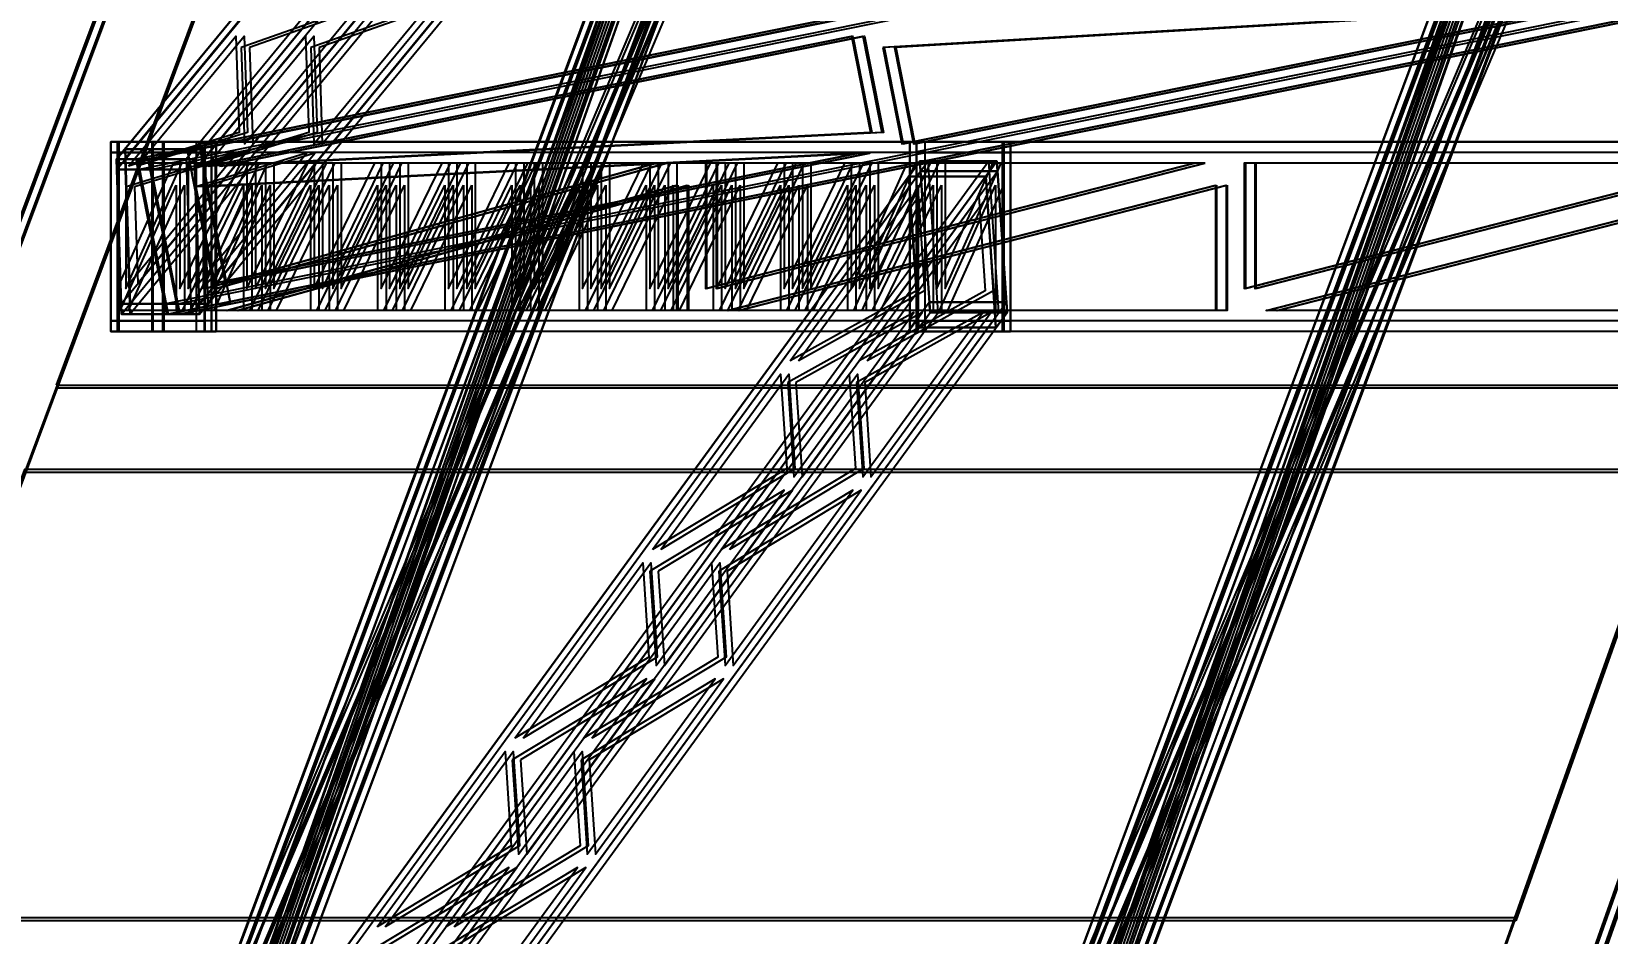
# Model space of a CAD drawing. Header units: millimetres. Extents: x -84906 to 117550, y -3000 to 338000.
# Drawn here: x -29502 to -26508, y 31032 to 32745 of the extents above; entities that cross this region are included whole.
import ezdxf

# ---------------------------------------------------------------- set-up
doc = ezdxf.new("R2010")
doc.units = ezdxf.units.MM
doc.layers.add('D-STR-DIM', color=7, linetype='Continuous', lineweight=13)
doc.layers.add('D-STR-STRC', color=7, linetype='Continuous', lineweight=25)
doc.styles.add('OpenSansCondensed-Light', font='OpenSansCondensed-Light.ttf')
doc.styles.add('TOWER_UNICODE', font='Arial Unicode.ttf')
doc.dimstyles.new('EZDXF', dxfattribs={"dimtxt": 0.25, "dimasz": 0.175, "dimexe": 0.375, "dimexo": 0.125, "dimgap": 0.1, "dimtad": 1, "dimlfac": 100, "dimzin": 12, "dimdsep": 46, "dimtxsty": 'OpenSansCondensed-Light', "dimblk": 'ARCHTICK', "dimcen": 2.5, "dimazin": 3, "dimtfac": 0.5, "dimtmove": 2, "dimatfit": 3})

# ---------------------------------------------------------------- blocks, each defined once
blk = doc.blocks.new('_ARCHTICK')
at = {"color": 0, "linetype": 'BYBLOCK', "const_width": 0.15}
blk.add_lwpolyline([(-0.5, -0.5), (0.5, 0.5)], dxfattribs=at)

msp = doc.modelspace()

# ---------------------------------------------------------------- linework, layer by layer
at = {"layer": 'D-STR-STRC'}
for points in [[(-31179.5, 27969.8), (-27590.5, 27969.8), (-23312.5, 40040.9), (-26661.6, 40040.9)], [(-31179.5, 27964.4), (-27590.5, 27964.4), (-23312.5, 40035.6), (-26661.6, 40035.6)], [(-27590.5, 27958.8), (-31179.5, 27958.8), (-26661.6, 40029.9), (-23312.5, 40029.9)], [(-31164.6, 27958.8), (-31164.6, 27958.8), (-26646.6, 40029.9), (-26646.6, 40029.9)], [(-27605.6, 27969.8), (-27605.6, 27969.8), (-23327.6, 40040.9), (-23327.6, 40040.9)], [(-29455, 32073.7), (-26324.6, 32073.7), (-24951.3, 35937), (-28013.2, 35937)], [(-29455, 32068.4), (-26324.6, 32068.4), (-24951.3, 35931.6), (-28013.2, 35931.6)], [(-29340.4, 32502.7), (-29330.7, 32208.5), (-26569.9, 35552.9), (-26579.6, 35847.1)], [(-29340.4, 32502.7), (-29330.7, 32208.5), (-26569.9, 35552.9), (-26579.6, 35847.1)], [(-29324.6, 32502.7), (-29315, 32208.5), (-26554.1, 35552.9), (-26563.8, 35847.1)], [(-29324.6, 32502.7), (-29315, 32208.5), (-26554.1, 35552.9), (-26563.8, 35847.1)], [(-29302.9, 32502.7), (-29245, 32208.5), (-12716.7, 35552.9), (-12774.6, 35847.1)], [(-29302.9, 32502.7), (-29245, 32208.5), (-12716.7, 35552.9), (-12774.6, 35847.1)], [(-29300.3, 32502.7), (-29242.4, 32208.5), (-12714.1, 35552.9), (-12772, 35847.1)], [(-29300.3, 32502.7), (-29242.4, 32208.5), (-12714.1, 35552.9), (-12772, 35847.1)], [(-29280.8, 32502.7), (-29222.9, 32208.5), (-12694.7, 35552.9), (-12752.6, 35847.1)], [(-29280.8, 32502.7), (-29222.9, 32208.5), (-12694.7, 35552.9), (-12752.6, 35847.1)], [(-29278.2, 32502.7), (-29220.3, 32208.5), (-12692, 35552.9), (-12749.9, 35847.1)], [(-29278.2, 32502.7), (-29220.3, 32208.5), (-12692, 35552.9), (-12749.9, 35847.1)], [(-29208.2, 32502.7), (-29198.6, 32208.5), (-26437.7, 35552.9), (-26447.4, 35847.1)], [(-29208.2, 32502.7), (-29198.6, 32208.5), (-26437.7, 35552.9), (-26447.4, 35847.1)], [(-29192.5, 32502.7), (-29182.8, 32208.5), (-26421.9, 35552.9), (-26431.6, 35847.1)], [(-29192.5, 32502.7), (-29182.8, 32208.5), (-26421.9, 35552.9), (-26431.6, 35847.1)], [(-29823.1, 28789.2), (-29313.4, 30456.7), (-27716.9, 34740.4)], [(-29823.1, 28789.2), (-27716.9, 34740.4), (-28287.8, 32876)], [(-29807.9, 28784.4), (-29298.2, 30451.9), (-27701.6, 34735.6)], [(-29807.9, 28784.4), (-27701.6, 34735.6), (-28272.6, 32871.2)], [(-28287.8, 32876), (-27716.9, 34740.4), (-29313.4, 30456.7)], [(-28272.6, 32871.2), (-27701.6, 34735.6), (-29298.2, 30451.9)], [(-26112.1, 34745.2), (-26683.1, 32880.8), (-28218.4, 28794)], [(-26112.1, 34745.2), (-28218.4, 28794), (-27708.7, 30461.5)], [(-26096.9, 34740.4), (-26667.8, 32876), (-28203.1, 28789.2)], [(-26096.9, 34740.4), (-28203.1, 28789.2), (-27693.4, 30456.7)], [(-27708.7, 30461.5), (-26683.1, 32880.8), (-26112.1, 34745.2)], [(-27693.4, 30456.7), (-26667.8, 32876), (-26096.9, 34740.4)], [(-28266.6, 32976.1), (-27833.7, 34389.6), (-29044.2, 31141.9)], [(-28251.4, 32971.3), (-27818.5, 34384.8), (-29028.9, 31137.1)], [(-27439.4, 31146.7), (-26661.9, 32980.9), (-26229, 34394.4)], [(-27424.2, 31141.9), (-26646.6, 32976.1), (-26213.7, 34389.6)], [(-29388.6, 29983.7), (-27862.3, 34296.4), (-28276.1, 32945.3)], [(-29373.4, 29978.9), (-27847, 34291.6), (-28260.8, 32940.5)], [(-26257.5, 34301.2), (-26671.3, 32950.1), (-27783.9, 29988.5)], [(-26242.3, 34296.4), (-26656.1, 32945.3), (-27768.6, 29983.7)], [(-30020.2, 31062), (-30020.2, 31062), (-28950.4, 33920.2), (-28950.4, 33920.2)], [(-26682.3, 31062), (-29830.6, 31062), (-28763.9, 33920.2), (-25666.3, 33920.2)], [(-30005.2, 31056.4), (-30005.2, 31056.4), (-28935.4, 33914.6), (-28935.4, 33914.6)], [(-26682.3, 31056.4), (-29830.6, 31056.4), (-28763.9, 33914.6), (-25666.3, 33914.6)], [(-29680.4, 29225.3), (-29324, 30391.1), (-28207.9, 33386)], [(-29665.2, 29220.5), (-29308.8, 30386.3), (-28192.6, 33381.2)], [(-26603.1, 33390.8), (-28075.7, 29230.1), (-27719.3, 30395.9)], [(-26587.9, 33386), (-28060.4, 29225.3), (-27704, 30391.1)], [(-28287.8, 32876), (-29313.4, 30456.7), (-29823.1, 28789.2)], [(-28272.6, 32871.2), (-29298.2, 30451.9), (-29807.9, 28784.4)], [(-27708.7, 30461.5), (-28218.4, 28794), (-26683.1, 32880.8)], [(-27693.4, 30456.7), (-28203.1, 28789.2), (-26667.8, 32876)], [(-29103.5, 32715.2), (-29097.5, 32531.8), (-28881.7, 32793.2)], [(-29103.5, 32715.2), (-29097.5, 32531.8), (-28881.7, 32793.2)], [(-29087.8, 32715.2), (-29081.7, 32531.8), (-28865.9, 32793.2)], [(-29087.8, 32715.2), (-29081.7, 32531.8), (-28865.9, 32793.2)], [(-28971.4, 32715.2), (-28965.3, 32531.8), (-28749.5, 32793.2)], [(-28971.4, 32715.2), (-28965.3, 32531.8), (-28749.5, 32793.2)], [(-28955.6, 32715.2), (-28949.6, 32531.8), (-28733.7, 32793.2)], [(-28955.6, 32715.2), (-28949.6, 32531.8), (-28733.7, 32793.2)], [(-27884.9, 32715.2), (-27848.8, 32531.8), (-26556.5, 32793.2)], [(-27884.9, 32715.2), (-27848.8, 32531.8), (-26556.5, 32793.2)], [(-27882.2, 32715.2), (-27846.1, 32531.8), (-26553.9, 32793.2)], [(-27882.2, 32715.2), (-27846.1, 32531.8), (-26553.9, 32793.2)], [(-27862.8, 32715.2), (-27826.7, 32531.8), (-26534.4, 32793.2)], [(-27862.8, 32715.2), (-27826.7, 32531.8), (-26534.4, 32793.2)], [(-27860.1, 32715.2), (-27824, 32531.8), (-26531.8, 32793.2)], [(-27860.1, 32715.2), (-27824, 32531.8), (-26531.8, 32793.2)], [(-29317.6, 32489.5), (-29113.5, 32736.7), (-29107.5, 32553.4)], [(-29317.6, 32489.5), (-29113.5, 32736.7), (-29107.5, 32553.4)], [(-29301.8, 32489.5), (-29097.7, 32736.7), (-29091.7, 32553.4)], [(-29301.8, 32489.5), (-29097.7, 32736.7), (-29091.7, 32553.4)], [(-29185.5, 32489.5), (-28981.3, 32736.7), (-28975.3, 32553.4)], [(-29185.5, 32489.5), (-28981.3, 32736.7), (-28975.3, 32553.4)], [(-29169.7, 32489.5), (-28965.5, 32736.7), (-28959.5, 32553.4)], [(-29169.7, 32489.5), (-28965.5, 32736.7), (-28959.5, 32553.4)], [(-29166.5, 32489.5), (-27944.4, 32736.7), (-27908.3, 32553.4)], [(-29166.5, 32489.5), (-27944.4, 32736.7), (-27908.3, 32553.4)], [(-29163.9, 32489.5), (-27941.8, 32736.7), (-27905.7, 32553.4)], [(-29163.9, 32489.5), (-27941.8, 32736.7), (-27905.7, 32553.4)], [(-29144.5, 32489.5), (-27922.4, 32736.7), (-27886.3, 32553.4)], [(-29144.5, 32489.5), (-27922.4, 32736.7), (-27886.3, 32553.4)], [(-29141.8, 32489.5), (-27919.7, 32736.7), (-27883.6, 32553.4)], [(-29141.8, 32489.5), (-27919.7, 32736.7), (-27883.6, 32553.4)], [(-29350.9, 32535.6), (-29172.3, 32535.6), (-29172.3, 32515.6), (-29350.9, 32515.6)], [(-27820.8, 32535.6), (-27820.8, 32175.6), (-29350.9, 32175.6), (-29350.9, 32535.6)], [(-29350.9, 32535.6), (-29172.3, 32535.6), (-29172.3, 32175.6), (-29350.9, 32175.6)], [(-29172.3, 32535.6), (-29350.9, 32535.6), (-29350.9, 32515.6), (-29172.3, 32515.6)], [(-27820.8, 32535.6), (-27820.8, 32175.6), (-29350.9, 32175.6), (-29350.9, 32535.6)], [(-29172.3, 32535.6), (-29350.9, 32535.6), (-29350.9, 32175.6), (-29172.3, 32175.6)], [(-29338.5, 32535.6), (-29159.9, 32535.6), (-29159.9, 32175.6), (-29338.5, 32175.6)], [(-29159.9, 32535.6), (-29338.5, 32535.6), (-29338.5, 32175.6), (-29159.9, 32175.6)], [(-27804.9, 32535.6), (-27804.9, 32175.6), (-29335, 32175.6), (-29335, 32535.6)], [(-27804.9, 32535.6), (-27804.9, 32175.6), (-29335, 32175.6), (-29335, 32535.6)], [(-29176.3, 32522.2), (-29324.2, 32522.2), (-29314.6, 32228), (-29166.6, 32228)], [(-29324.2, 32522.2), (-29176.3, 32522.2), (-29166.6, 32228), (-29314.6, 32228)], [(-29321.9, 32450.6), (-29315.9, 32267.3), (-29111.7, 32514.5)], [(-29321.9, 32450.6), (-29315.9, 32267.3), (-29111.7, 32514.5)], [(-29306.1, 32450.6), (-29300.1, 32267.3), (-29095.9, 32514.5)], [(-29306.1, 32450.6), (-29300.1, 32267.3), (-29095.9, 32514.5)], [(-29250.5, 32535.6), (-29272.7, 32535.6), (-29272.7, 32515.6), (-29250.5, 32515.6)], [(-16988.9, 32535.6), (-16988.9, 32175.6), (-29272.7, 32175.6), (-29272.7, 32535.6)], [(-29250.5, 32535.6), (-29272.7, 32535.6), (-29272.7, 32175.6), (-29250.5, 32175.6)], [(-29272.7, 32535.6), (-29250.5, 32535.6), (-29250.5, 32515.6), (-29272.7, 32515.6)], [(-16988.9, 32535.6), (-16988.9, 32175.6), (-29272.7, 32175.6), (-29272.7, 32535.6)], [(-29272.7, 32535.6), (-29250.5, 32535.6), (-29250.5, 32175.6), (-29272.7, 32175.6)], [(-16986.9, 32535.6), (-16986.9, 32175.6), (-29270.7, 32175.6), (-29270.7, 32535.6)], [(-16986.9, 32535.6), (-16986.9, 32175.6), (-29270.7, 32175.6), (-29270.7, 32535.6)], [(-16968.6, 32535.6), (-16968.6, 32175.6), (-29252.4, 32175.6), (-29252.4, 32535.6)], [(-16968.6, 32535.6), (-16968.6, 32175.6), (-29252.4, 32175.6), (-29252.4, 32535.6)], [(-16966.7, 32535.6), (-16966.7, 32175.6), (-29250.5, 32175.6), (-29250.5, 32535.6)], [(-16966.7, 32535.6), (-16966.7, 32175.6), (-29250.5, 32175.6), (-29250.5, 32535.6)], [(-29206.2, 32522.2), (-29181.5, 32522.2), (-29123.6, 32228), (-29148.3, 32228)], [(-29181.5, 32522.2), (-29206.2, 32522.2), (-29148.3, 32228), (-29123.6, 32228)], [(-29192.1, 32450.6), (-29156, 32267.3), (-27933.9, 32514.5)], [(-29192.1, 32450.6), (-29156, 32267.3), (-27933.9, 32514.5)], [(-29189.7, 32450.6), (-29183.7, 32267.3), (-28979.6, 32514.5)], [(-29189.7, 32450.6), (-29183.7, 32267.3), (-28979.6, 32514.5)], [(-29189.5, 32450.6), (-29153.4, 32267.3), (-27931.2, 32514.5)], [(-29189.5, 32450.6), (-29153.4, 32267.3), (-27931.2, 32514.5)], [(-27658.1, 32535.6), (-27658.1, 32175.6), (-29188.2, 32175.6), (-29188.2, 32535.6)], [(-27658.1, 32535.6), (-27658.1, 32175.6), (-29188.2, 32175.6), (-29188.2, 32535.6)], [(-29173.9, 32450.6), (-29167.9, 32267.3), (-28963.8, 32514.5)], [(-29173.9, 32450.6), (-29167.9, 32267.3), (-28963.8, 32514.5)], [(-29151.2, 32535.6), (-29173.5, 32535.6), (-29173.5, 32175.6), (-29151.2, 32175.6)], [(-29173.5, 32535.6), (-29151.2, 32535.6), (-29151.2, 32175.6), (-29173.5, 32175.6)], [(-27642.2, 32535.6), (-27642.2, 32175.6), (-29172.3, 32175.6), (-29172.3, 32535.6)], [(-27642.2, 32535.6), (-27642.2, 32175.6), (-29172.3, 32175.6), (-29172.3, 32535.6)], [(-29170, 32450.6), (-29133.9, 32267.3), (-27911.8, 32514.5)], [(-29170, 32450.6), (-29133.9, 32267.3), (-27911.8, 32514.5)], [(-29167.4, 32450.6), (-29131.3, 32267.3), (-27909.2, 32514.5)], [(-29167.4, 32450.6), (-29131.3, 32267.3), (-27909.2, 32514.5)], [(-27833.2, 32535.6), (-27654.6, 32535.6), (-27654.6, 32175.6), (-27833.2, 32175.6)], [(-27654.6, 32535.6), (-27833.2, 32535.6), (-27833.2, 32175.6), (-27654.6, 32175.6)], [(-27820.8, 32535.6), (-27642.2, 32535.6), (-27642.2, 32515.6), (-27820.8, 32515.6)], [(-27820.8, 32535.6), (-27642.2, 32535.6), (-27642.2, 32175.6), (-27820.8, 32175.6)], [(-27642.2, 32535.6), (-27820.8, 32535.6), (-27820.8, 32515.6), (-27642.2, 32515.6)], [(-27642.2, 32535.6), (-27820.8, 32535.6), (-27820.8, 32175.6), (-27642.2, 32175.6)], [(-30954, 28199.2), (-30934.8, 27912), (-27795.1, 32212), (-27814.2, 32499.2)], [(-30954, 28199.2), (-30934.8, 27912), (-27795.1, 32212), (-27814.2, 32499.2)], [(-30938.3, 28199.2), (-30919.2, 27912), (-27779.5, 32212), (-27798.6, 32499.2)], [(-30938.3, 28199.2), (-30919.2, 27912), (-27779.5, 32212), (-27798.6, 32499.2)], [(-30823.2, 28199.2), (-30804.1, 27912), (-27664.4, 32212), (-27683.5, 32499.2)], [(-30823.2, 28199.2), (-30804.1, 27912), (-27664.4, 32212), (-27683.5, 32499.2)], [(-30807.6, 28199.2), (-30788.5, 27912), (-27648.8, 32212), (-27667.9, 32499.2)], [(-30807.6, 28199.2), (-30788.5, 27912), (-27648.8, 32212), (-27667.9, 32499.2)], [(-29192.5, 32502.7), (-29340.4, 32502.7), (-29339.8, 32483), (-29191.8, 32483)], [(-29192.5, 32502.7), (-29340.4, 32502.7), (-29330.7, 32208.5), (-29182.8, 32208.5)], [(-29340.4, 32502.7), (-29192.5, 32502.7), (-29191.8, 32483), (-29339.8, 32483)], [(-29340.4, 32502.7), (-29192.5, 32502.7), (-29182.8, 32208.5), (-29330.7, 32208.5)], [(-29232, 32495.6), (-29338.5, 32495.6), (-29338.5, 32257.6)], [(-29232, 32495.6), (-29338.5, 32495.6), (-29338.5, 32257.6)], [(-29216.1, 32495.6), (-29322.7, 32495.6), (-29322.7, 32257.6)], [(-29216.1, 32495.6), (-29322.7, 32495.6), (-29322.7, 32257.6)], [(-29302.9, 32502.7), (-29278.2, 32502.7), (-29274.3, 32483), (-29299, 32483)], [(-29302.9, 32502.7), (-29278.2, 32502.7), (-29220.3, 32208.5), (-29245, 32208.5)], [(-29278.2, 32502.7), (-29302.9, 32502.7), (-29299, 32483), (-29274.3, 32483)], [(-29278.2, 32502.7), (-29302.9, 32502.7), (-29245, 32208.5), (-29220.3, 32208.5)], [(-29104.5, 32495.6), (-29220, 32495.6), (-29220, 32257.6)], [(-29104.5, 32495.6), (-29220, 32495.6), (-29220, 32257.6)], [(-29088.6, 32495.6), (-29204.1, 32495.6), (-29204.1, 32257.6)], [(-29088.6, 32495.6), (-29204.1, 32495.6), (-29204.1, 32257.6)], [(-29069.2, 32495.6), (-29175.8, 32495.6), (-29175.8, 32257.6)], [(-29069.2, 32495.6), (-29175.8, 32495.6), (-29175.8, 32257.6)], [(-28318, 32495.6), (-29173.5, 32495.6), (-29173.5, 32257.6)], [(-28318, 32495.6), (-29173.5, 32495.6), (-29173.5, 32257.6)], [(-28316.1, 32495.6), (-29171.5, 32495.6), (-29171.5, 32257.6)], [(-28316.1, 32495.6), (-29171.5, 32495.6), (-29171.5, 32257.6)], [(-29053.4, 32495.6), (-29159.9, 32495.6), (-29159.9, 32257.6)], [(-29053.4, 32495.6), (-29159.9, 32495.6), (-29159.9, 32257.6)], [(-28297.8, 32495.6), (-29153.2, 32495.6), (-29153.2, 32257.6)], [(-28297.8, 32495.6), (-29153.2, 32495.6), (-29153.2, 32257.6)], [(-28295.8, 32495.6), (-29151.2, 32495.6), (-29151.2, 32257.6)], [(-28295.8, 32495.6), (-29151.2, 32495.6), (-29151.2, 32257.6)], [(-28977, 32495.6), (-29092.5, 32495.6), (-29092.5, 32257.6)], [(-28977, 32495.6), (-29092.5, 32495.6), (-29092.5, 32257.6)], [(-28961.1, 32495.6), (-29076.6, 32495.6), (-29076.6, 32257.6)], [(-28961.1, 32495.6), (-29076.6, 32495.6), (-29076.6, 32257.6)], [(-28941.7, 32495.6), (-29057.3, 32495.6), (-29057.3, 32257.6)], [(-28941.7, 32495.6), (-29057.3, 32495.6), (-29057.3, 32257.6)], [(-28925.9, 32495.6), (-29041.4, 32495.6), (-29041.4, 32257.6)], [(-28925.9, 32495.6), (-29041.4, 32495.6), (-29041.4, 32257.6)], [(-28849.5, 32495.6), (-28965, 32495.6), (-28965, 32257.6)], [(-28849.5, 32495.6), (-28965, 32495.6), (-28965, 32257.6)], [(-28833.6, 32495.6), (-28949.1, 32495.6), (-28949.1, 32257.6)], [(-28833.6, 32495.6), (-28949.1, 32495.6), (-28949.1, 32257.6)], [(-28814.2, 32495.6), (-28929.7, 32495.6), (-28929.7, 32257.6)], [(-28814.2, 32495.6), (-28929.7, 32495.6), (-28929.7, 32257.6)], [(-28798.4, 32495.6), (-28913.9, 32495.6), (-28913.9, 32257.6)], [(-28798.4, 32495.6), (-28913.9, 32495.6), (-28913.9, 32257.6)], [(-28722, 32495.6), (-28837.5, 32495.6), (-28837.5, 32257.6)], [(-28722, 32495.6), (-28837.5, 32495.6), (-28837.5, 32257.6)], [(-28706.1, 32495.6), (-28821.6, 32495.6), (-28821.6, 32257.6)], [(-28706.1, 32495.6), (-28821.6, 32495.6), (-28821.6, 32257.6)], [(-28686.7, 32495.6), (-28802.2, 32495.6), (-28802.2, 32257.6)], [(-28686.7, 32495.6), (-28802.2, 32495.6), (-28802.2, 32257.6)], [(-28670.8, 32495.6), (-28786.4, 32495.6), (-28786.4, 32257.6)], [(-28670.8, 32495.6), (-28786.4, 32495.6), (-28786.4, 32257.6)], [(-28594.5, 32495.6), (-28710, 32495.6), (-28710, 32257.6)], [(-28594.5, 32495.6), (-28710, 32495.6), (-28710, 32257.6)], [(-28578.6, 32495.6), (-28694.1, 32495.6), (-28694.1, 32257.6)], [(-28578.6, 32495.6), (-28694.1, 32495.6), (-28694.1, 32257.6)], [(-28559.2, 32495.6), (-28674.7, 32495.6), (-28674.7, 32257.6)], [(-28559.2, 32495.6), (-28674.7, 32495.6), (-28674.7, 32257.6)], [(-28543.3, 32495.6), (-28658.9, 32495.6), (-28658.9, 32257.6)], [(-28543.3, 32495.6), (-28658.9, 32495.6), (-28658.9, 32257.6)], [(-28466.9, 32495.6), (-28582.5, 32495.6), (-28582.5, 32257.6)], [(-28466.9, 32495.6), (-28582.5, 32495.6), (-28582.5, 32257.6)], [(-28451.1, 32495.6), (-28566.6, 32495.6), (-28566.6, 32257.6)], [(-28451.1, 32495.6), (-28566.6, 32495.6), (-28566.6, 32257.6)], [(-28431.7, 32495.6), (-28547.2, 32495.6), (-28547.2, 32257.6)], [(-28431.7, 32495.6), (-28547.2, 32495.6), (-28547.2, 32257.6)], [(-28415.8, 32495.6), (-28531.4, 32495.6), (-28531.4, 32257.6)], [(-28415.8, 32495.6), (-28531.4, 32495.6), (-28531.4, 32257.6)], [(-28339.4, 32495.6), (-28455, 32495.6), (-28455, 32257.6)], [(-28339.4, 32495.6), (-28455, 32495.6), (-28455, 32257.6)], [(-28323.6, 32495.6), (-28439.1, 32495.6), (-28439.1, 32257.6)], [(-28323.6, 32495.6), (-28439.1, 32495.6), (-28439.1, 32257.6)], [(-28304.2, 32495.6), (-28419.7, 32495.6), (-28419.7, 32257.6)], [(-28304.2, 32495.6), (-28419.7, 32495.6), (-28419.7, 32257.6)], [(-28288.3, 32495.6), (-28403.8, 32495.6), (-28403.8, 32257.6)], [(-28288.3, 32495.6), (-28403.8, 32495.6), (-28403.8, 32257.6)], [(-28211.9, 32495.6), (-28327.4, 32495.6), (-28327.4, 32257.6)], [(-28211.9, 32495.6), (-28327.4, 32495.6), (-28327.4, 32257.6)], [(-28196.1, 32495.6), (-28311.6, 32495.6), (-28311.6, 32257.6)], [(-28196.1, 32495.6), (-28311.6, 32495.6), (-28311.6, 32257.6)], [(-28176.7, 32495.6), (-28292.2, 32495.6), (-28292.2, 32257.6)], [(-28176.7, 32495.6), (-28292.2, 32495.6), (-28292.2, 32257.6)], [(-28160.8, 32495.6), (-28276.3, 32495.6), (-28276.3, 32257.6)], [(-28160.8, 32495.6), (-28276.3, 32495.6), (-28276.3, 32257.6)], [(-27294.4, 32495.6), (-28221.8, 32495.6), (-28221.8, 32257.6)], [(-27294.4, 32495.6), (-28221.8, 32495.6), (-28221.8, 32257.6)], [(-27292.4, 32495.6), (-28219.8, 32495.6), (-28219.8, 32257.6)], [(-27292.4, 32495.6), (-28219.8, 32495.6), (-28219.8, 32257.6)], [(-27274.1, 32495.6), (-28201.5, 32495.6), (-28201.5, 32257.6)], [(-27274.1, 32495.6), (-28201.5, 32495.6), (-28201.5, 32257.6)], [(-28084.4, 32495.6), (-28199.9, 32495.6), (-28199.9, 32257.6)], [(-28084.4, 32495.6), (-28199.9, 32495.6), (-28199.9, 32257.6)], [(-27272.1, 32495.6), (-28199.5, 32495.6), (-28199.5, 32257.6)], [(-27272.1, 32495.6), (-28199.5, 32495.6), (-28199.5, 32257.6)], [(-28068.5, 32495.6), (-28184.1, 32495.6), (-28184.1, 32257.6)], [(-28068.5, 32495.6), (-28184.1, 32495.6), (-28184.1, 32257.6)], [(-28049.2, 32495.6), (-28164.7, 32495.6), (-28164.7, 32257.6)], [(-28049.2, 32495.6), (-28164.7, 32495.6), (-28164.7, 32257.6)], [(-28033.3, 32495.6), (-28148.8, 32495.6), (-28148.8, 32257.6)], [(-28033.3, 32495.6), (-28148.8, 32495.6), (-28148.8, 32257.6)], [(-27956.9, 32495.6), (-28072.4, 32495.6), (-28072.4, 32257.6)], [(-27956.9, 32495.6), (-28072.4, 32495.6), (-28072.4, 32257.6)], [(-27941, 32495.6), (-28056.6, 32495.6), (-28056.6, 32257.6)], [(-27941, 32495.6), (-28056.6, 32495.6), (-28056.6, 32257.6)], [(-27921.7, 32495.6), (-28037.2, 32495.6), (-28037.2, 32257.6)], [(-27921.7, 32495.6), (-28037.2, 32495.6), (-28037.2, 32257.6)], [(-27905.8, 32495.6), (-28021.3, 32495.6), (-28021.3, 32257.6)], [(-27905.8, 32495.6), (-28021.3, 32495.6), (-28021.3, 32257.6)], [(-27838.4, 32495.6), (-27944.9, 32495.6), (-27944.9, 32257.6)], [(-27838.4, 32495.6), (-27944.9, 32495.6), (-27944.9, 32257.6)], [(-27822.5, 32495.6), (-27929.1, 32495.6), (-27929.1, 32257.6)], [(-27822.5, 32495.6), (-27929.1, 32495.6), (-27929.1, 32257.6)], [(-27794.2, 32495.6), (-27909.7, 32495.6), (-27909.7, 32257.6)], [(-27794.2, 32495.6), (-27909.7, 32495.6), (-27909.7, 32257.6)], [(-27778.3, 32495.6), (-27893.8, 32495.6), (-27893.8, 32257.6)], [(-27778.3, 32495.6), (-27893.8, 32495.6), (-27893.8, 32257.6)], [(-27667.9, 32499.2), (-27814.2, 32499.2), (-27812.9, 32480), (-27666.6, 32480)], [(-27667.9, 32499.2), (-27814.2, 32499.2), (-27795.1, 32212), (-27648.8, 32212)], [(-27814.2, 32499.2), (-27667.9, 32499.2), (-27666.6, 32480), (-27812.9, 32480)], [(-27814.2, 32499.2), (-27667.9, 32499.2), (-27648.8, 32212), (-27795.1, 32212)], [(-27675.6, 32495.6), (-27782.2, 32495.6), (-27782.2, 32257.6)], [(-27675.6, 32495.6), (-27782.2, 32495.6), (-27782.2, 32257.6)], [(-27659.8, 32495.6), (-27766.3, 32495.6), (-27766.3, 32257.6)], [(-27659.8, 32495.6), (-27766.3, 32495.6), (-27766.3, 32257.6)], [(-26270.7, 32495.6), (-27198.1, 32495.6), (-27198.1, 32257.6)], [(-26270.7, 32495.6), (-27198.1, 32495.6), (-27198.1, 32257.6)], [(-26268.8, 32495.6), (-27196.1, 32495.6), (-27196.1, 32257.6)], [(-26268.8, 32495.6), (-27196.1, 32495.6), (-27196.1, 32257.6)], [(-26250.5, 32495.6), (-27177.9, 32495.6), (-27177.9, 32257.6)], [(-26250.5, 32495.6), (-27177.9, 32495.6), (-27177.9, 32257.6)], [(-26248.5, 32495.6), (-27175.9, 32495.6), (-27175.9, 32257.6)], [(-26248.5, 32495.6), (-27175.9, 32495.6), (-27175.9, 32257.6)], [(-29226.8, 32453.6), (-29226.8, 32215.6), (-29333.4, 32215.6)], [(-29226.8, 32453.6), (-29226.8, 32215.6), (-29333.4, 32215.6)], [(-29210.9, 32453.6), (-29210.9, 32215.6), (-29317.5, 32215.6)], [(-29210.9, 32453.6), (-29210.9, 32215.6), (-29317.5, 32215.6)], [(-29099.3, 32453.6), (-29099.3, 32215.6), (-29214.8, 32215.6)], [(-29099.3, 32453.6), (-29099.3, 32215.6), (-29214.8, 32215.6)], [(-29083.4, 32453.6), (-29083.4, 32215.6), (-29198.9, 32215.6)], [(-29083.4, 32453.6), (-29083.4, 32215.6), (-29198.9, 32215.6)], [(-29064.1, 32453.6), (-29064.1, 32215.6), (-29170.6, 32215.6)], [(-29064.1, 32453.6), (-29064.1, 32215.6), (-29170.6, 32215.6)], [(-29048.2, 32453.6), (-29048.2, 32215.6), (-29154.7, 32215.6)], [(-29048.2, 32453.6), (-29048.2, 32215.6), (-29154.7, 32215.6)], [(-28276.4, 32453.6), (-28276.4, 32215.6), (-29131.8, 32215.6)], [(-28276.4, 32453.6), (-28276.4, 32215.6), (-29131.8, 32215.6)], [(-28274.4, 32453.6), (-28274.4, 32215.6), (-29129.8, 32215.6)], [(-28274.4, 32453.6), (-28274.4, 32215.6), (-29129.8, 32215.6)], [(-28256.1, 32453.6), (-28256.1, 32215.6), (-29111.5, 32215.6)], [(-28256.1, 32453.6), (-28256.1, 32215.6), (-29111.5, 32215.6)], [(-28254.1, 32453.6), (-28254.1, 32215.6), (-29109.6, 32215.6)], [(-28254.1, 32453.6), (-28254.1, 32215.6), (-29109.6, 32215.6)], [(-28971.8, 32453.6), (-28971.8, 32215.6), (-29087.3, 32215.6)], [(-28971.8, 32453.6), (-28971.8, 32215.6), (-29087.3, 32215.6)], [(-28955.9, 32453.6), (-28955.9, 32215.6), (-29071.4, 32215.6)], [(-28955.9, 32453.6), (-28955.9, 32215.6), (-29071.4, 32215.6)], [(-28936.5, 32453.6), (-28936.5, 32215.6), (-29052.1, 32215.6)], [(-28936.5, 32453.6), (-28936.5, 32215.6), (-29052.1, 32215.6)], [(-28920.7, 32453.6), (-28920.7, 32215.6), (-29036.2, 32215.6)], [(-28920.7, 32453.6), (-28920.7, 32215.6), (-29036.2, 32215.6)], [(-28844.3, 32453.6), (-28844.3, 32215.6), (-28959.8, 32215.6)], [(-28844.3, 32453.6), (-28844.3, 32215.6), (-28959.8, 32215.6)], [(-28828.4, 32453.6), (-28828.4, 32215.6), (-28943.9, 32215.6)], [(-28828.4, 32453.6), (-28828.4, 32215.6), (-28943.9, 32215.6)], [(-28809, 32453.6), (-28809, 32215.6), (-28924.6, 32215.6)], [(-28809, 32453.6), (-28809, 32215.6), (-28924.6, 32215.6)], [(-28793.2, 32453.6), (-28793.2, 32215.6), (-28908.7, 32215.6)], [(-28793.2, 32453.6), (-28793.2, 32215.6), (-28908.7, 32215.6)], [(-28716.8, 32453.6), (-28716.8, 32215.6), (-28832.3, 32215.6)], [(-28716.8, 32453.6), (-28716.8, 32215.6), (-28832.3, 32215.6)], [(-28700.9, 32453.6), (-28700.9, 32215.6), (-28816.4, 32215.6)], [(-28700.9, 32453.6), (-28700.9, 32215.6), (-28816.4, 32215.6)], [(-28681.5, 32453.6), (-28681.5, 32215.6), (-28797, 32215.6)], [(-28681.5, 32453.6), (-28681.5, 32215.6), (-28797, 32215.6)], [(-28665.7, 32453.6), (-28665.7, 32215.6), (-28781.2, 32215.6)], [(-28665.7, 32453.6), (-28665.7, 32215.6), (-28781.2, 32215.6)], [(-28589.3, 32453.6), (-28589.3, 32215.6), (-28704.8, 32215.6)], [(-28589.3, 32453.6), (-28589.3, 32215.6), (-28704.8, 32215.6)], [(-28573.4, 32453.6), (-28573.4, 32215.6), (-28688.9, 32215.6)], [(-28573.4, 32453.6), (-28573.4, 32215.6), (-28688.9, 32215.6)], [(-28554, 32453.6), (-28554, 32215.6), (-28669.5, 32215.6)], [(-28554, 32453.6), (-28554, 32215.6), (-28669.5, 32215.6)], [(-28538.1, 32453.6), (-28538.1, 32215.6), (-28653.7, 32215.6)], [(-28538.1, 32453.6), (-28538.1, 32215.6), (-28653.7, 32215.6)], [(-28461.8, 32453.6), (-28461.8, 32215.6), (-28577.3, 32215.6)], [(-28461.8, 32453.6), (-28461.8, 32215.6), (-28577.3, 32215.6)], [(-28445.9, 32453.6), (-28445.9, 32215.6), (-28561.4, 32215.6)], [(-28445.9, 32453.6), (-28445.9, 32215.6), (-28561.4, 32215.6)], [(-28426.5, 32453.6), (-28426.5, 32215.6), (-28542, 32215.6)], [(-28426.5, 32453.6), (-28426.5, 32215.6), (-28542, 32215.6)], [(-28410.6, 32453.6), (-28410.6, 32215.6), (-28526.2, 32215.6)], [(-28410.6, 32453.6), (-28410.6, 32215.6), (-28526.2, 32215.6)], [(-28334.2, 32453.6), (-28334.2, 32215.6), (-28449.8, 32215.6)], [(-28334.2, 32453.6), (-28334.2, 32215.6), (-28449.8, 32215.6)], [(-28318.4, 32453.6), (-28318.4, 32215.6), (-28433.9, 32215.6)], [(-28318.4, 32453.6), (-28318.4, 32215.6), (-28433.9, 32215.6)], [(-28299, 32453.6), (-28299, 32215.6), (-28414.5, 32215.6)], [(-28299, 32453.6), (-28299, 32215.6), (-28414.5, 32215.6)], [(-28283.1, 32453.6), (-28283.1, 32215.6), (-28398.7, 32215.6)], [(-28283.1, 32453.6), (-28283.1, 32215.6), (-28398.7, 32215.6)], [(-28206.7, 32453.6), (-28206.7, 32215.6), (-28322.3, 32215.6)], [(-28206.7, 32453.6), (-28206.7, 32215.6), (-28322.3, 32215.6)], [(-28190.9, 32453.6), (-28190.9, 32215.6), (-28306.4, 32215.6)], [(-28190.9, 32453.6), (-28190.9, 32215.6), (-28306.4, 32215.6)], [(-28171.5, 32453.6), (-28171.5, 32215.6), (-28287, 32215.6)], [(-28171.5, 32453.6), (-28171.5, 32215.6), (-28287, 32215.6)], [(-28155.6, 32453.6), (-28155.6, 32215.6), (-28271.1, 32215.6)], [(-28155.6, 32453.6), (-28155.6, 32215.6), (-28271.1, 32215.6)], [(-28079.2, 32453.6), (-28079.2, 32215.6), (-28194.8, 32215.6)], [(-28079.2, 32453.6), (-28079.2, 32215.6), (-28194.8, 32215.6)], [(-27252.7, 32453.6), (-27252.7, 32215.6), (-28180.1, 32215.6)], [(-27252.7, 32453.6), (-27252.7, 32215.6), (-28180.1, 32215.6)], [(-28063.4, 32453.6), (-28063.4, 32215.6), (-28178.9, 32215.6)], [(-28063.4, 32453.6), (-28063.4, 32215.6), (-28178.9, 32215.6)], [(-27250.7, 32453.6), (-27250.7, 32215.6), (-28178.1, 32215.6)], [(-27250.7, 32453.6), (-27250.7, 32215.6), (-28178.1, 32215.6)], [(-27232.4, 32453.6), (-27232.4, 32215.6), (-28159.8, 32215.6)], [(-27232.4, 32453.6), (-27232.4, 32215.6), (-28159.8, 32215.6)], [(-28044, 32453.6), (-28044, 32215.6), (-28159.5, 32215.6)], [(-28044, 32453.6), (-28044, 32215.6), (-28159.5, 32215.6)], [(-27230.5, 32453.6), (-27230.5, 32215.6), (-28157.9, 32215.6)], [(-27230.5, 32453.6), (-27230.5, 32215.6), (-28157.9, 32215.6)], [(-28028.1, 32453.6), (-28028.1, 32215.6), (-28143.6, 32215.6)], [(-28028.1, 32453.6), (-28028.1, 32215.6), (-28143.6, 32215.6)], [(-27951.7, 32453.6), (-27951.7, 32215.6), (-28067.2, 32215.6)], [(-27951.7, 32453.6), (-27951.7, 32215.6), (-28067.2, 32215.6)], [(-27935.8, 32453.6), (-27935.8, 32215.6), (-28051.4, 32215.6)], [(-27935.8, 32453.6), (-27935.8, 32215.6), (-28051.4, 32215.6)], [(-27916.5, 32453.6), (-27916.5, 32215.6), (-28032, 32215.6)], [(-27916.5, 32453.6), (-27916.5, 32215.6), (-28032, 32215.6)], [(-27900.6, 32453.6), (-27900.6, 32215.6), (-28016.1, 32215.6)], [(-27900.6, 32453.6), (-27900.6, 32215.6), (-28016.1, 32215.6)], [(-27833.2, 32453.6), (-27833.2, 32215.6), (-27939.7, 32215.6)], [(-27833.2, 32453.6), (-27833.2, 32215.6), (-27939.7, 32215.6)], [(-27817.3, 32453.6), (-27817.3, 32215.6), (-27923.9, 32215.6)], [(-27817.3, 32453.6), (-27817.3, 32215.6), (-27923.9, 32215.6)], [(-27789, 32453.6), (-27789, 32215.6), (-27904.5, 32215.6)], [(-27789, 32453.6), (-27789, 32215.6), (-27904.5, 32215.6)], [(-27773.1, 32453.6), (-27773.1, 32215.6), (-27888.6, 32215.6)], [(-27773.1, 32453.6), (-27773.1, 32215.6), (-27888.6, 32215.6)], [(-27689, 32470.3), (-27835.3, 32470.3), (-27816.2, 32183.1), (-27669.9, 32183.1)], [(-27835.3, 32470.3), (-27689, 32470.3), (-27669.9, 32183.1), (-27816.2, 32183.1)], [(-27670.4, 32453.6), (-27670.4, 32215.6), (-27777, 32215.6)], [(-27670.4, 32453.6), (-27670.4, 32215.6), (-27777, 32215.6)], [(-27654.6, 32453.6), (-27654.6, 32215.6), (-27761.1, 32215.6)], [(-27654.6, 32453.6), (-27654.6, 32215.6), (-27761.1, 32215.6)], [(-26229.1, 32453.6), (-26229.1, 32215.6), (-27156.4, 32215.6)], [(-26229.1, 32453.6), (-26229.1, 32215.6), (-27156.4, 32215.6)], [(-26227.1, 32453.6), (-26227.1, 32215.6), (-27154.5, 32215.6)], [(-26227.1, 32453.6), (-26227.1, 32215.6), (-27154.5, 32215.6)], [(-26208.8, 32453.6), (-26208.8, 32215.6), (-27136.2, 32215.6)], [(-26208.8, 32453.6), (-26208.8, 32215.6), (-27136.2, 32215.6)], [(-26206.8, 32453.6), (-26206.8, 32215.6), (-27134.2, 32215.6)], [(-26206.8, 32453.6), (-26206.8, 32215.6), (-27134.2, 32215.6)], [(-28060.6, 32120), (-27832.8, 32432), (-27820.9, 32252.9)], [(-28060.6, 32120), (-27832.8, 32432), (-27820.9, 32252.9)], [(-28044.9, 32120), (-27817.2, 32432), (-27805.3, 32252.9)], [(-28044.9, 32120), (-27817.2, 32432), (-27805.3, 32252.9)], [(-27929.8, 32120), (-27702.1, 32432), (-27690.2, 32252.9)], [(-27929.8, 32120), (-27702.1, 32432), (-27690.2, 32252.9)], [(-27914.2, 32120), (-27686.5, 32432), (-27674.6, 32252.9)], [(-27914.2, 32120), (-27686.5, 32432), (-27674.6, 32252.9)], [(-29183.4, 32228.1), (-29331.4, 32228.1), (-29330.7, 32208.5), (-29182.8, 32208.5)], [(-29331.4, 32228.1), (-29183.4, 32228.1), (-29182.8, 32208.5), (-29330.7, 32208.5)], [(-29248.9, 32228.1), (-29224.1, 32228.1), (-29220.3, 32208.5), (-29245, 32208.5)], [(-29224.1, 32228.1), (-29248.9, 32228.1), (-29245, 32208.5), (-29220.3, 32208.5)], [(-28065.4, 32078.9), (-28053.5, 31899.9), (-27825.7, 32211.8)], [(-28065.4, 32078.9), (-28053.5, 31899.9), (-27825.7, 32211.8)], [(-28049.8, 32078.9), (-28037.9, 31899.9), (-27810.1, 32211.8)], [(-28049.8, 32078.9), (-28037.9, 31899.9), (-27810.1, 32211.8)], [(-27934.7, 32078.9), (-27922.8, 31899.9), (-27695, 32211.8)], [(-27934.7, 32078.9), (-27922.8, 31899.9), (-27695, 32211.8)], [(-27919.1, 32078.9), (-27907.2, 31899.9), (-27679.4, 32211.8)], [(-27919.1, 32078.9), (-27907.2, 31899.9), (-27679.4, 32211.8)], [(-27650.1, 32231.1), (-27796.4, 32231.1), (-27795.1, 32212), (-27648.8, 32212)], [(-27796.4, 32231.1), (-27650.1, 32231.1), (-27648.8, 32212), (-27795.1, 32212)], [(-29350.9, 32195.6), (-29172.3, 32195.6), (-29172.3, 32175.6), (-29350.9, 32175.6)], [(-29172.3, 32195.6), (-29350.9, 32195.6), (-29350.9, 32175.6), (-29172.3, 32175.6)], [(-29250.5, 32195.6), (-29272.7, 32195.6), (-29272.7, 32175.6), (-29250.5, 32175.6)], [(-29272.7, 32195.6), (-29250.5, 32195.6), (-29250.5, 32175.6), (-29272.7, 32175.6)], [(-27820.8, 32195.6), (-27642.2, 32195.6), (-27642.2, 32175.6), (-27820.8, 32175.6)], [(-27642.2, 32195.6), (-27820.8, 32195.6), (-27820.8, 32175.6), (-27642.2, 32175.6)], [(-28577.3, 32143.2), (-29334.3, 30357.6), (-29710.5, 29126.8)], [(-28562.1, 32138.5), (-29319, 30352.8), (-29695.3, 29122)], [(-27729.5, 30362.4), (-28105.8, 29131.5), (-26972.5, 32148)], [(-27714.3, 30357.6), (-28090.5, 29126.8), (-26957.3, 32143.2)], [(-28322.2, 31761.7), (-28079.1, 32094.6), (-28067.2, 31915.6)], [(-28322.2, 31761.7), (-28079.1, 32094.6), (-28067.2, 31915.6)], [(-28306.6, 31761.7), (-28063.5, 32094.6), (-28051.6, 31915.6)], [(-28306.6, 31761.7), (-28063.5, 32094.6), (-28051.6, 31915.6)], [(-28191.5, 31761.7), (-27948.4, 32094.6), (-27936.5, 31915.6)], [(-28191.5, 31761.7), (-27948.4, 32094.6), (-27936.5, 31915.6)], [(-28175.9, 31761.7), (-27932.8, 32094.6), (-27920.9, 31915.6)], [(-28175.9, 31761.7), (-27932.8, 32094.6), (-27920.9, 31915.6)], [(-30956.7, 28050), (-27754.9, 28050), (-26381.6, 31913.3), (-29514.9, 31913.3)], [(-27577.1, 28050), (-27577.1, 28050), (-26208, 31913.3), (-26208, 31913.3)], [(-30956.7, 28044.7), (-27754.9, 28044.7), (-26381.6, 31907.9), (-29514.9, 31907.9)], [(-28327.1, 31720.6), (-28315.1, 31541.5), (-28072.1, 31874.4)], [(-28327.1, 31720.6), (-28315.1, 31541.5), (-28072.1, 31874.4)], [(-28311.4, 31720.6), (-28299.5, 31541.5), (-28056.5, 31874.4)], [(-28311.4, 31720.6), (-28299.5, 31541.5), (-28056.5, 31874.4)], [(-28196.4, 31720.6), (-28184.4, 31541.5), (-27941.4, 31874.4)], [(-28196.4, 31720.6), (-28184.4, 31541.5), (-27941.4, 31874.4)], [(-28180.7, 31720.6), (-28168.8, 31541.5), (-27925.8, 31874.4)], [(-28180.7, 31720.6), (-28168.8, 31541.5), (-27925.8, 31874.4)], [(-28583.8, 31403.3), (-28340.8, 31736.2), (-28328.9, 31557.2)], [(-28583.8, 31403.3), (-28340.8, 31736.2), (-28328.9, 31557.2)], [(-28568.2, 31403.3), (-28325.2, 31736.2), (-28313.2, 31557.2)], [(-28568.2, 31403.3), (-28325.2, 31736.2), (-28313.2, 31557.2)], [(-28453.1, 31403.3), (-28210.1, 31736.2), (-28198.1, 31557.2)], [(-28453.1, 31403.3), (-28210.1, 31736.2), (-28198.1, 31557.2)], [(-28437.5, 31403.3), (-28194.5, 31736.2), (-28182.5, 31557.2)], [(-28437.5, 31403.3), (-28194.5, 31736.2), (-28182.5, 31557.2)], [(-28588.7, 31362.2), (-28576.8, 31183.2), (-28333.7, 31516.1)], [(-28588.7, 31362.2), (-28576.8, 31183.2), (-28333.7, 31516.1)], [(-28573.1, 31362.2), (-28561.2, 31183.2), (-28318.1, 31516.1)], [(-28573.1, 31362.2), (-28561.2, 31183.2), (-28318.1, 31516.1)], [(-28458, 31362.2), (-28446.1, 31183.2), (-28203, 31516.1)], [(-28458, 31362.2), (-28446.1, 31183.2), (-28203, 31516.1)], [(-28442.4, 31362.2), (-28430.5, 31183.2), (-28187.4, 31516.1)], [(-28442.4, 31362.2), (-28430.5, 31183.2), (-28187.4, 31516.1)], [(-28845.5, 31045), (-28602.4, 31377.9), (-28590.5, 31198.9)], [(-28845.5, 31045), (-28602.4, 31377.9), (-28590.5, 31198.9)], [(-28829.9, 31045), (-28586.8, 31377.9), (-28574.9, 31198.9)], [(-28829.9, 31045), (-28586.8, 31377.9), (-28574.9, 31198.9)], [(-28714.8, 31045), (-28471.7, 31377.9), (-28459.8, 31198.9)], [(-28714.8, 31045), (-28471.7, 31377.9), (-28459.8, 31198.9)], [(-28699.2, 31045), (-28456.1, 31377.9), (-28444.2, 31198.9)], [(-28699.2, 31045), (-28456.1, 31377.9), (-28444.2, 31198.9)], [(-28850.3, 31003.9), (-28838.4, 30824.9), (-28595.4, 31157.8)], [(-28850.3, 31003.9), (-28838.4, 30824.9), (-28595.4, 31157.8)], [(-28834.7, 31003.9), (-28822.8, 30824.9), (-28579.8, 31157.8)], [(-28834.7, 31003.9), (-28822.8, 30824.9), (-28579.8, 31157.8)], [(-28719.6, 31003.9), (-28707.7, 30824.9), (-28464.7, 31157.8)], [(-28719.6, 31003.9), (-28707.7, 30824.9), (-28464.7, 31157.8)], [(-28704, 31003.9), (-28692.1, 30824.9), (-28449, 31157.8)], [(-28704, 31003.9), (-28692.1, 30824.9), (-28449, 31157.8)]]:
    msp.add_lwpolyline(points, close=True, dxfattribs=at)
for points in [[(-31179.5, 27964.4), (-26661.6, 40035.6)], [(-31179.5, 27964.4), (-26661.6, 40035.6)], [(-31159.5, 27964.4), (-26641.6, 40035.6)], [(-27610.5, 27964.4), (-23332.5, 40035.6)], [(-29340.4, 32502.7), (-26579.6, 35847.1)], [(-29340.4, 32502.7), (-26579.6, 35847.1)], [(-29302.9, 32502.7), (-12774.6, 35847.1)], [(-29302.9, 32502.7), (-12774.6, 35847.1)], [(-29278.2, 32502.7), (-12749.9, 35847.1)], [(-29278.2, 32502.7), (-12749.9, 35847.1)], [(-29192.5, 32502.7), (-26431.6, 35847.1)], [(-29192.5, 32502.7), (-26431.6, 35847.1)], [(-29339.8, 32483), (-26578.9, 35827.5)], [(-29339.8, 32483), (-26578.9, 35827.5)], [(-29299, 32483), (-12770.8, 35827.5)], [(-29299, 32483), (-12770.8, 35827.5)], [(-29274.3, 32483), (-12746.1, 35827.5)], [(-29274.3, 32483), (-12746.1, 35827.5)], [(-29191.8, 32483), (-26431, 35827.5)], [(-29191.8, 32483), (-26431, 35827.5)], [(-29331.4, 32228.1), (-26570.5, 35572.5)], [(-29331.4, 32228.1), (-26570.5, 35572.5)], [(-29248.9, 32228.1), (-12720.6, 35572.5)], [(-29248.9, 32228.1), (-12720.6, 35572.5)], [(-29224.1, 32228.1), (-12695.9, 35572.5)], [(-29224.1, 32228.1), (-12695.9, 35572.5)], [(-29183.4, 32228.1), (-26422.6, 35572.5)], [(-29183.4, 32228.1), (-26422.6, 35572.5)], [(-29330.7, 32208.5), (-26569.9, 35552.9)], [(-29330.7, 32208.5), (-26569.9, 35552.9)], [(-29245, 32208.5), (-12716.7, 35552.9)], [(-29245, 32208.5), (-12716.7, 35552.9)], [(-29220.3, 32208.5), (-12692, 35552.9)], [(-29220.3, 32208.5), (-12692, 35552.9)], [(-29182.8, 32208.5), (-26421.9, 35552.9)], [(-29182.8, 32208.5), (-26421.9, 35552.9)], [(-29822.5, 28825.9), (-27716.2, 34777.1)], [(-29792, 28816.3), (-27685.8, 34767.5)], [(-26111.5, 34781.8), (-28217.8, 28830.6)], [(-26081, 34772.3), (-28187.3, 28821.1)], [(-29313.4, 30456.7), (-27716.9, 34740.4)], [(-27716.9, 34740.4), (-29313.4, 30456.7)], [(-27693.4, 30456.7), (-26096.9, 34740.4)], [(-26096.9, 34740.4), (-27693.4, 30456.7)], [(-29839, 28757.3), (-27732.7, 34708.5)], [(-29808.5, 28747.7), (-27702.2, 34698.9)], [(-29319.2, 30437.8), (-27722.7, 34721.5)], [(-27722.7, 34721.5), (-29319.2, 30437.8)], [(-26128, 34713.3), (-28234.2, 28762.1)], [(-26097.5, 34703.7), (-28203.7, 28752.5)], [(-27699.2, 30437.8), (-26102.7, 34721.5)], [(-26102.7, 34721.5), (-27699.2, 30437.8)], [(-28280.7, 32929.8), (-29306.3, 30510.5)], [(-27701.6, 30515.3), (-26676, 32934.5)], [(-28250.2, 32920.2), (-29275.8, 30500.9)], [(-27671.1, 30505.7), (-26645.5, 32925)], [(-29823.1, 28789.2), (-28287.8, 32876)], [(-28287.8, 32876), (-29823.1, 28789.2)], [(-29817.4, 28808.1), (-28282, 32894.9)], [(-28282, 32894.9), (-29817.4, 28808.1)], [(-28203.1, 28789.2), (-26667.8, 32876)], [(-26667.8, 32876), (-28203.1, 28789.2)], [(-28197.4, 28808.1), (-26662, 32894.9)], [(-26662, 32894.9), (-28197.4, 28808.1)], [(-28310.2, 32827), (-29335.8, 30407.7)], [(-28279.7, 32817.4), (-29305.3, 30398.2)], [(-27731, 30412.5), (-26705.4, 32831.8)], [(-27700.5, 30402.9), (-26674.9, 32822.2)], [(-27820.8, 32535.6), (-29350.9, 32535.6)], [(-29338.5, 32535.6), (-29350.9, 32535.6)], [(-27820.8, 32535.6), (-29350.9, 32535.6)], [(-29338.5, 32535.6), (-29350.9, 32535.6)], [(-27820.8, 32515.6), (-29350.9, 32515.6)], [(-27820.8, 32515.6), (-29350.9, 32515.6)], [(-29340.4, 32502.7), (-29324.2, 32522.2)], [(-29340.4, 32502.7), (-29324.2, 32522.2)], [(-29302.9, 32502.7), (-29206.2, 32522.2)], [(-29302.9, 32502.7), (-29206.2, 32522.2)], [(-29278.2, 32502.7), (-29181.5, 32522.2)], [(-29278.2, 32502.7), (-29181.5, 32522.2)], [(-16988.9, 32535.6), (-29272.7, 32535.6)], [(-29173.5, 32535.6), (-29272.7, 32535.6)], [(-16988.9, 32535.6), (-29272.7, 32535.6)], [(-29173.5, 32535.6), (-29272.7, 32535.6)], [(-16988.9, 32515.6), (-29272.7, 32515.6)], [(-16988.9, 32515.6), (-29272.7, 32515.6)], [(-16966.7, 32535.6), (-29250.5, 32535.6)], [(-29151.2, 32535.6), (-29250.5, 32535.6)], [(-16966.7, 32535.6), (-29250.5, 32535.6)], [(-29151.2, 32535.6), (-29250.5, 32535.6)], [(-16966.7, 32515.6), (-29250.5, 32515.6)], [(-16966.7, 32515.6), (-29250.5, 32515.6)], [(-29192.5, 32502.7), (-29176.3, 32522.2)], [(-29192.5, 32502.7), (-29176.3, 32522.2)], [(-27642.2, 32535.6), (-29172.3, 32535.6)], [(-29159.9, 32535.6), (-29172.3, 32535.6)], [(-27642.2, 32535.6), (-29172.3, 32535.6)], [(-29159.9, 32535.6), (-29172.3, 32535.6)], [(-27642.2, 32515.6), (-29172.3, 32515.6)], [(-27642.2, 32515.6), (-29172.3, 32515.6)], [(-27820.8, 32535.6), (-27833.2, 32535.6)], [(-27820.8, 32535.6), (-27833.2, 32535.6)], [(-27642.2, 32535.6), (-27654.6, 32535.6)], [(-27642.2, 32535.6), (-27654.6, 32535.6)], [(-30954, 28199.2), (-27814.2, 32499.2)], [(-30954, 28199.2), (-27814.2, 32499.2)], [(-30807.6, 28199.2), (-27667.9, 32499.2)], [(-30807.6, 28199.2), (-27667.9, 32499.2)], [(-27835.3, 32470.3), (-27814.2, 32499.2)], [(-27835.3, 32470.3), (-27814.2, 32499.2)], [(-27689, 32470.3), (-27667.9, 32499.2)], [(-27689, 32470.3), (-27667.9, 32499.2)], [(-30952.7, 28180), (-27812.9, 32480)], [(-30952.7, 28180), (-27812.9, 32480)], [(-30806.4, 28180), (-27666.6, 32480)], [(-30806.4, 28180), (-27666.6, 32480)], [(-30936.1, 27931.1), (-27796.4, 32231.1)], [(-30936.1, 27931.1), (-27796.4, 32231.1)], [(-30934.8, 27912), (-27795.1, 32212)], [(-30934.8, 27912), (-27795.1, 32212)], [(-30789.8, 27931.1), (-27650.1, 32231.1)], [(-30789.8, 27931.1), (-27650.1, 32231.1)], [(-30788.5, 27912), (-27648.8, 32212)], [(-30788.5, 27912), (-27648.8, 32212)], [(-29330.7, 32208.5), (-29314.6, 32228)], [(-29330.7, 32208.5), (-29314.6, 32228)], [(-29245, 32208.5), (-29148.3, 32228)], [(-29245, 32208.5), (-29148.3, 32228)], [(-29220.3, 32208.5), (-29123.6, 32228)], [(-29220.3, 32208.5), (-29123.6, 32228)], [(-29182.8, 32208.5), (-29166.6, 32228)], [(-29182.8, 32208.5), (-29166.6, 32228)], [(-27816.2, 32183.1), (-27795.1, 32212)], [(-27816.2, 32183.1), (-27795.1, 32212)], [(-27669.9, 32183.1), (-27648.8, 32212)], [(-27669.9, 32183.1), (-27648.8, 32212)], [(-27820.8, 32195.6), (-29350.9, 32195.6)], [(-27820.8, 32195.6), (-29350.9, 32195.6)], [(-16988.9, 32195.6), (-29272.7, 32195.6)], [(-16988.9, 32195.6), (-29272.7, 32195.6)], [(-16966.7, 32195.6), (-29250.5, 32195.6)], [(-16966.7, 32195.6), (-29250.5, 32195.6)], [(-27642.2, 32195.6), (-29172.3, 32195.6)], [(-27642.2, 32195.6), (-29172.3, 32195.6)], [(-27820.8, 32175.6), (-29350.9, 32175.6)], [(-29338.5, 32175.6), (-29350.9, 32175.6)], [(-27820.8, 32175.6), (-29350.9, 32175.6)], [(-29338.5, 32175.6), (-29350.9, 32175.6)], [(-16988.9, 32175.6), (-29272.7, 32175.6)], [(-29173.5, 32175.6), (-29272.7, 32175.6)], [(-16988.9, 32175.6), (-29272.7, 32175.6)], [(-29173.5, 32175.6), (-29272.7, 32175.6)], [(-16966.7, 32175.6), (-29250.5, 32175.6)], [(-29151.2, 32175.6), (-29250.5, 32175.6)], [(-16966.7, 32175.6), (-29250.5, 32175.6)], [(-29151.2, 32175.6), (-29250.5, 32175.6)], [(-27642.2, 32175.6), (-29172.3, 32175.6)], [(-29159.9, 32175.6), (-29172.3, 32175.6)], [(-27642.2, 32175.6), (-29172.3, 32175.6)], [(-29159.9, 32175.6), (-29172.3, 32175.6)], [(-27820.8, 32175.6), (-27833.2, 32175.6)], [(-27820.8, 32175.6), (-27833.2, 32175.6)], [(-27642.2, 32175.6), (-27654.6, 32175.6)], [(-27642.2, 32175.6), (-27654.6, 32175.6)]]:
    msp.add_lwpolyline(points, dxfattribs=at)

# ---------------------------------------------------------------- dimensions: what is measured, and where the dimension line sits
at = {"layer": 'D-STR-DIM'}
msp.add_linear_dim(base=(-79000, 0), p1=(0, 0), p2=(0, 333000), angle=90, dimstyle='EZDXF', override={"dimtxt": 4200, "dimasz": 1875, "dimexe": 1050, "dimexo": 900, "dimgap": 1050, "dimtad": 1, "dimdec": 0, "dimlfac": 1, "dimlunit": 2, "dimtxsty": 'TOWER_UNICODE', "dimclrd": 7, "dimclre": 7, "dimclrt": 7}, dxfattribs=at).render()

doc.saveas('drawing.dxf')
